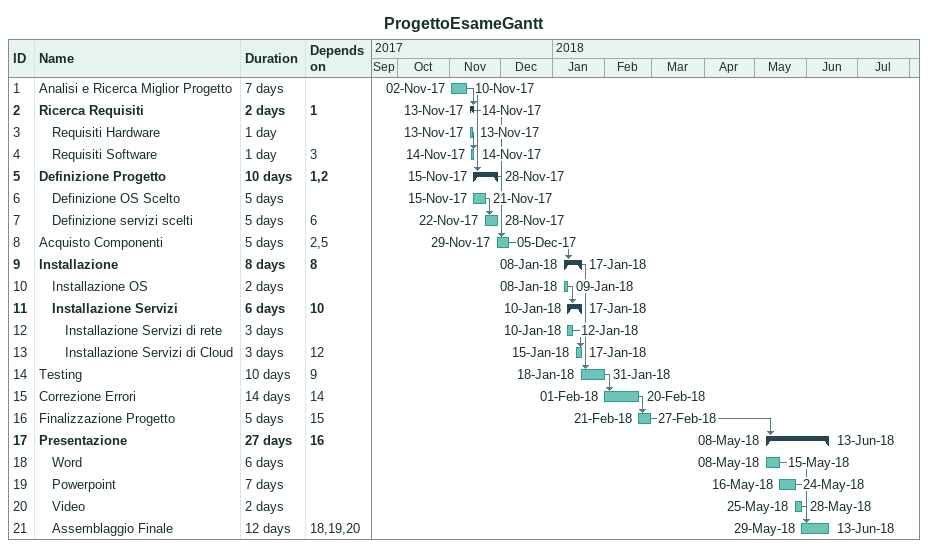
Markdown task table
ProgettoEsameGantt

| ID | Level | Task | Duration | Start | Finish | Predecessors |
|---|---|---|---|---|---|---|
| 1 | 1 | Analisi e Ricerca Miglior Progetto | 7d | 2017-11-02 | 2017-11-10 |  |
| 2 | 1 | **Ricerca Requisiti** | 2d | 2017-11-13 | 2017-11-14 | 1 |
| 3 | 2 | Requisiti Hardware | 1d | 2017-11-13 | 2017-11-13 |  |
| 4 | 2 | Requisiti Software | 1d | 2017-11-14 | 2017-11-14 | 3 |
| 5 | 1 | **Definizione Progetto** | 10d | 2017-11-15 | 2017-11-28 | 1, 2 |
| 6 | 2 | Definizione OS Scelto | 5d | 2017-11-15 | 2017-11-21 |  |
| 7 | 2 | Definizione servizi scelti | 5d | 2017-11-22 | 2017-11-28 | 6 |
| 8 | 1 | Acquisto Componenti | 5d | 2017-11-29 | 2017-12-05 | 2, 5 |
| 9 | 1 | **Installazione** | 8d | 2018-01-08 | 2018-01-17 | 8 |
| 10 | 2 | Installazione OS | 2d | 2018-01-08 | 2018-01-09 |  |
| 11 | 2 | **Installazione Servizi** | 6d | 2018-01-10 | 2018-01-17 | 10 |
| 12 | 3 | Installazione Servizi di rete | 3d | 2018-01-10 | 2018-01-12 |  |
| 13 | 3 | Installazione Servizi di Cloud | 3d | 2018-01-15 | 2018-01-17 | 12 |
| 14 | 1 | Testing | 10d | 2018-01-18 | 2018-01-31 | 9 |
| 15 | 1 | Correzione Errori | 14d | 2018-02-01 | 2018-02-20 | 14 |
| 16 | 1 | Finalizzazione Progetto | 5d | 2018-02-21 | 2018-02-27 | 15 |
| 17 | 1 | **Presentazione** | 27d | 2018-05-08 | 2018-06-13 | 16 |
| 18 | 2 | Word | 6d | 2018-05-08 | 2018-05-15 |  |
| 19 | 2 | Powerpoint | 7d | 2018-05-16 | 2018-05-24 |  |
| 20 | 2 | Video | 2d | 2018-05-25 | 2018-05-28 |  |
| 21 | 2 | Assemblaggio Finale | 12d | 2018-05-29 | 2018-06-13 | 18, 19, 20 |
